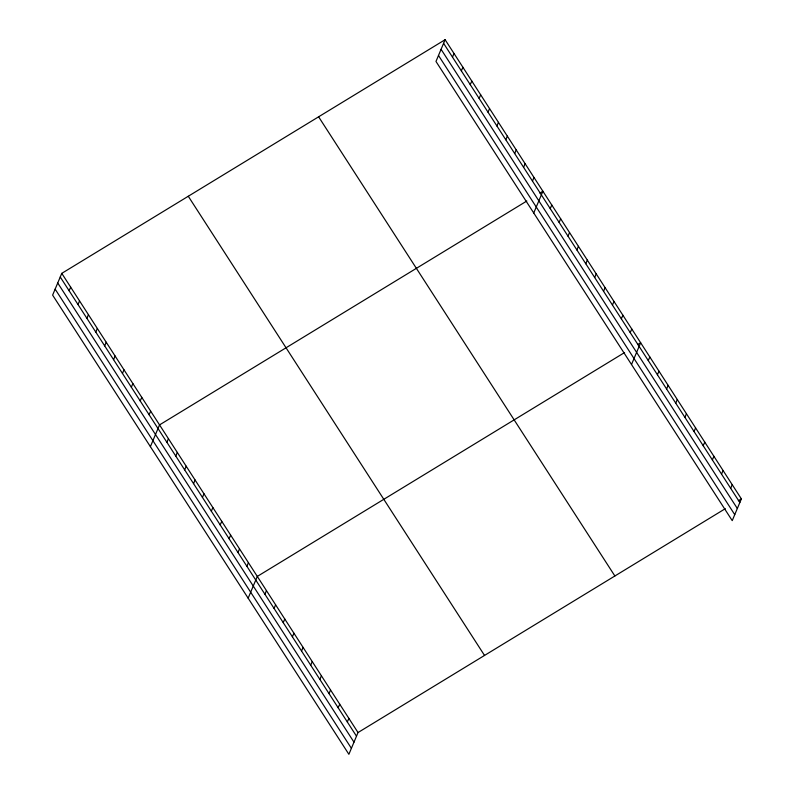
<?xml version="1.0" encoding="UTF-8"?>
<svg xmlns="http://www.w3.org/2000/svg" width="794" height="794" viewBox="0 0 794 794"><rect width="100%" height="100%" fill="white"/><g stroke="black" fill="none" stroke-linecap="round" stroke-linejoin="round"><path stroke-width="1.19" d="M445.116 39.7L435.975 61.456L732.227 520.636L741.378 498.88L445.116 39.7L61.773 273.364L52.622 295.12L348.884 754.3L358.025 732.544L725.309 508.676M69.128 290.773L70.656 287.14M78.02 304.549L79.549 300.916M86.903 318.325L88.432 314.692M95.796 332.1L97.325 328.468M104.679 345.876L106.207 342.244M113.572 359.652L115.09 356.02M122.455 373.428L123.983 369.796M131.347 387.204L132.866 383.571M140.23 400.98L141.759 397.347M149.113 414.756L150.642 411.123M150.394 446.645L159.534 424.899L526.819 201.021M166.889 442.308L168.417 438.675M175.782 456.084L177.31 452.451M184.665 469.859L186.193 466.227M193.557 483.635L195.086 480.003M202.44 497.411L203.969 493.769M211.333 511.187L212.861 507.545M220.216 524.963L221.744 521.321M229.109 538.739L230.637 535.096M237.992 552.515L239.52 548.872M452.481 57.108L454.009 53.476M246.884 566.281L248.413 562.648M461.364 70.884L462.892 67.252M248.155 598.18L257.296 576.424L624.58 352.556M470.256 84.66L471.785 81.028M264.928 594.249L266.456 590.617M479.139 98.436L480.668 94.804M274.089 608.442L275.607 604.81M488.032 112.212L489.561 108.58M283.24 622.635L284.768 619.002M496.915 125.988L498.443 122.355M292.4 636.838L293.929 633.195M505.808 139.764L507.336 136.131M301.551 651.03L303.08 647.388M514.691 153.54L516.219 149.907M310.712 665.223L312.241 661.581M523.583 167.316L525.112 163.683M319.873 679.416L321.401 675.773M532.466 181.092L533.995 177.459M329.024 693.609L330.552 689.966M533.737 212.981L542.888 191.235L539.87 193.071M338.184 707.801L339.713 704.159M550.242 208.643L551.77 205.001M347.335 721.994L348.864 718.352M559.135 222.419L560.663 218.777M568.018 236.195L569.546 232.553M576.91 249.971L578.429 246.329M585.793 263.747L587.322 260.104M594.686 277.513L596.205 273.88M603.569 291.289L605.097 287.656M612.452 305.065L613.98 301.432M621.345 318.841L622.873 315.208M630.228 332.617L631.756 328.984M631.508 364.515L640.649 342.76L637.632 344.596M648.281 360.585L649.8 356.953M657.432 374.778L658.96 371.145M666.593 388.971L668.121 385.338M675.744 403.163L677.272 399.531M684.904 417.356L686.433 413.724M694.065 431.549L695.594 427.916M703.216 445.742L704.744 442.109M712.377 459.934L713.905 456.302M721.538 474.127L723.056 470.495M730.688 488.32L732.217 484.687M738.36 500.716L741.378 498.88M443.588 43.333L739.849 502.513M441.077 49.317L737.338 508.497M438.487 55.471L734.748 514.651M318.612 116.807L614.874 575.987M188.277 196.257L484.529 655.437M61.773 273.364L358.025 732.544M60.245 276.997L356.496 736.187M57.724 282.982L353.985 742.162M55.143 289.135L351.395 748.325"/></g></svg>
